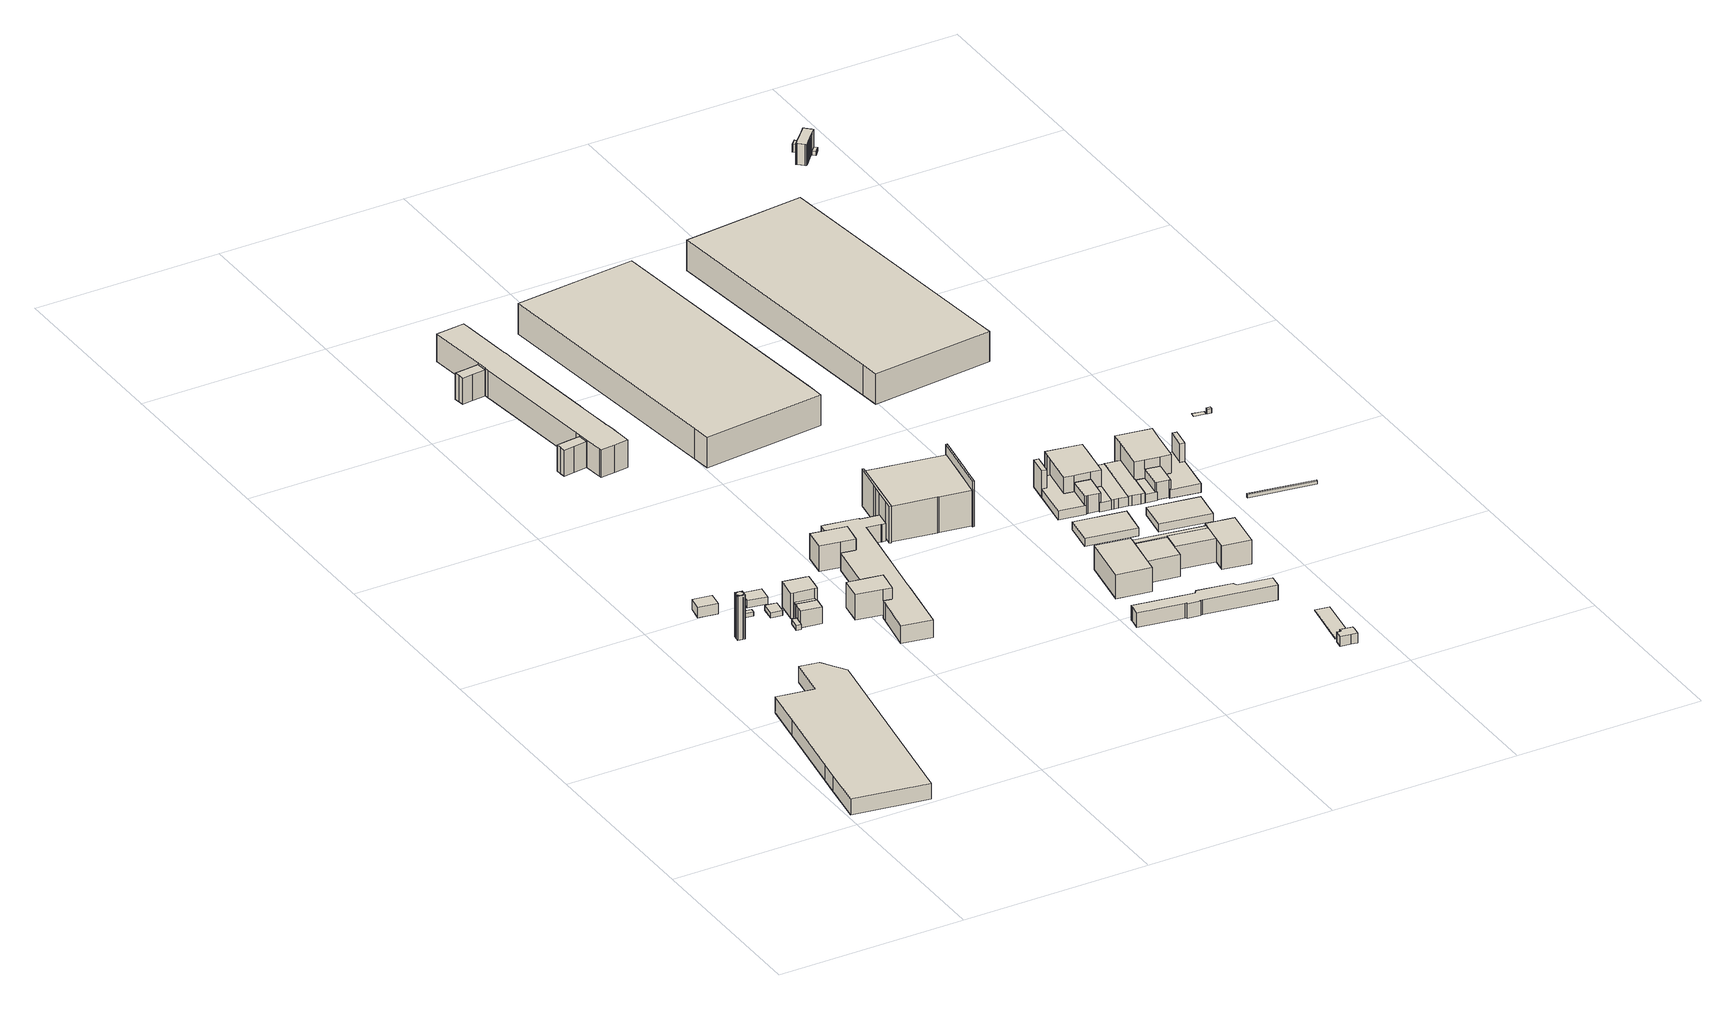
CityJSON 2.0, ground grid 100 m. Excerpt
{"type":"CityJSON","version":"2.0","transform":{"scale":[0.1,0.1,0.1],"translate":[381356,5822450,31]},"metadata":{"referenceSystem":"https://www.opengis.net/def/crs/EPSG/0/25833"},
"CityObjects":{
"building1":{"type":"Building","attributes":{"Gemeindeschluessel":"11000005","BezugspunktDach":"2200","function":"31001_2051","measuredHeight":8.69,"storeysAboveGround":2},"address":[{"country":"Germany","locality":"Berlin","thoroughfareNumber":"118","thoroughfareName":"Nonnendammallee"}],"geometry":[{"type":"Solid","lod":"1","boundaries":[[[[0,1,2,3,4,5,6,7,8,9,10,11,12]],[[13,14,15,16,17,18,19,20,21,22,23,24,25]],[[13,25,12,11]],[[14,13,11,10]],[[15,14,10,9]],[[16,15,9,8]],[[17,16,8,7]],[[18,17,7,6]],[[19,18,6,5]],[[20,19,5,4]],[[21,20,4,3]],[[22,21,3,2]],[[23,22,2,1]],[[24,23,1,0]],[[25,24,0,12]]]]}]},
"building2":{"type":"Building","attributes":{"Gemeindeschluessel":"11000005","function":"31001_2100"},"address":[{"country":"Germany","locality":"Berlin","thoroughfareNumber":"108 (38)","thoroughfareName":"Nonnendammallee"}],"children":["building2-1","building2-2"]},
"building2-1":{"type":"BuildingPart","attributes":{"BezugspunktDach":"2200","measuredHeight":24.04,"storeysAboveGround":7},"parents":["building2"],"geometry":[{"type":"MultiSurface","lod":"1","boundaries":[[[26,27,28,29,30,31,32,33,34,35,36,37,38,39,40,41,42,43,44,45,46,47,48,49]],[[50,51,52,53,54,55,56,57,58,59,60,61,62,63,64,65,66,67,68,69,70,71,72,73]],[[73,49,48,50]],[[51,50,48,47]],[[52,51,47,46]],[[53,52,46,45]],[[54,53,45,44]],[[55,54,44,43]],[[55,43,42,56]],[[57,56,42,41]],[[74,58,57,41,40]],[[59,58,40,39]],[[60,59,39,38]],[[60,38,37,61]],[[62,61,37,36]],[[62,36,35,63]],[[63,35,34,64]],[[65,64,34,33]],[[65,33,32,66]],[[67,66,32,31]],[[67,31,30,68]],[[69,68,30,29,75]],[[70,69,29,28,76]],[[70,28,27,71]],[[72,71,27,26]],[[73,72,26,49]]]}]},
"building2-2":{"type":"BuildingPart","attributes":{"BezugspunktDach":"2200","measuredHeight":24.04,"storeysAboveGround":7},"parents":["building2"],"geometry":[{"type":"MultiSurface","lod":"1","boundaries":[[[77,78,79,80],[32,31,30,29,28,27,26,49,48,47,46,45,44,43,42,41,40,39,38,37,36,35,34,33]],[[81,82,83,84],[64,63,62,61,60,59,58,57,56,55,54,53,52,51,50,73,72,71,70,69,68,67,66,65]],[[81,84,80,79]],[[82,81,79,78]],[[83,82,78,77]],[[84,83,77,80]],[[63,35,63,62]],[[62,36,62,61]],[[61,37,61,60]],[[59,60,38,60,59,39]],[[59,39,59,58]],[[56,57,41,42],[57,56,42,41]],[[56,42,56,55]],[[55,43,55,54]],[[54,44,54,53]],[[51,47,51,50]],[[50,48,50,73]],[[72,26,72,71]],[[71,27,71,70]],[[68,69,68,85]],[[68,30,68,67]],[[67,31,67,66]],[[65,66,32,33],[66,65,33,32]],[[64,65,33,34]],[[63,64,34,35]],[[62,63,35,36]],[[61,62,36,37]],[[60,61,37,38,86]],[[58,59,39,40]],[[57,58,40,41]],[[55,56,42,43]],[[54,55,43,44,87]],[[53,54,44,45,88]],[[52,53,45,46]],[[51,52,46,47]],[[50,51,47,48]],[[73,50,48,49]],[[72,73,49,26]],[[71,72,26,27]],[[70,71,27,28]],[[69,70,28,29]],[[85,68,69,29,30]],[[67,68,30,31]],[[66,67,31,32,89]]]}]},
"building3":{"type":"Building","attributes":{"Gemeindeschluessel":"11000005","BezugspunktDach":"2200","function":"31001_2111","measuredHeight":5.64,"storeysAboveGround":1},"address":[{"country":"Germany","locality":"Berlin","thoroughfareNumber":"108 (37)","thoroughfareName":"Nonnendammallee"}],"geometry":[{"type":"Solid","lod":"1","boundaries":[[[[90,91,92,93]],[[94,95,96,97]],[[94,97,93,92]],[[95,94,92,91]],[[96,95,91,90]],[[97,96,90,93]]]]}]},
"building4":{"type":"Building","attributes":{"Gemeindeschluessel":"11000005","BezugspunktDach":"2200","function":"31001_2100","measuredHeight":2.23,"storeysAboveGround":1},"address":[{"country":"Germany","locality":"Berlin","thoroughfareNumber":"108 (36)","thoroughfareName":"Nonnendammallee"}],"geometry":[{"type":"Solid","lod":"1","boundaries":[[[[98,99,100,101]],[[102,103,104,105]],[[102,105,101,100]],[[103,102,100,99]],[[104,103,99,98]],[[105,104,98,101]]]]}]},
"building5":{"type":"Building","attributes":{"Gemeindeschluessel":"11000005","BezugspunktDach":"2200","function":"31001_2100","measuredHeight":2.77,"storeysAboveGround":1},"address":[{"country":"Germany","locality":"Berlin","thoroughfareNumber":"108 (43)","thoroughfareName":"Nonnendammallee"}],"geometry":[{"type":"Solid","lod":"1","boundaries":[[[[106,107,108,109]],[[110,111,112,113]],[[110,113,109,108]],[[111,110,108,107]],[[112,111,107,106]],[[113,112,106,109]]]]}]},
"building6":{"type":"Building","attributes":{"Gemeindeschluessel":"11000005","BezugspunktDach":"2200","function":"31001_2100","measuredHeight":2.8,"storeysAboveGround":1},"address":[{"country":"Germany","locality":"Berlin","thoroughfareNumber":"108 (42)","thoroughfareName":"Nonnendammallee"}],"geometry":[{"type":"Solid","lod":"1","boundaries":[[[[114,115,116,117]],[[118,119,120,121]],[[118,121,117,116]],[[119,118,116,115]],[[120,119,115,114]],[[121,120,114,117]]]]}]},
"building7":{"type":"Building","attributes":{"Gemeindeschluessel":"11000005","BezugspunktDach":"2200","function":"31001_2143","measuredHeight":4.47,"storeysAboveGround":1},"address":[{"country":"Germany","locality":"Berlin","thoroughfareNumber":"108 (39)","thoroughfareName":"Nonnendammallee"}],"geometry":[{"type":"Solid","lod":"1","boundaries":[[[[122,123,124,125,126]],[[127,128,129,130,131]],[[127,131,126,125]],[[128,127,125,124]],[[129,128,124,123]],[[130,129,123,122]],[[131,130,122,126]]]]}]},
"building8":{"type":"Building","attributes":{"Gemeindeschluessel":"11000005","BezugspunktDach":"2200","function":"31001_2100","measuredHeight":9.38,"storeysAboveGround":1},"address":[{"country":"Germany","locality":"Berlin","thoroughfareNumber":"108 (35)","thoroughfareName":"Nonnendammallee"}],"geometry":[{"type":"Solid","lod":"1","boundaries":[[[[132,133,134,135,136,137]],[[138,139,140,141,142,143]],[[138,143,137,136]],[[139,138,136,135]],[[140,139,135,134]],[[141,140,134,133]],[[142,141,133,132]],[[143,142,132,137]]]]}]},
"building9":{"type":"Building","attributes":{"Gemeindeschluessel":"11000005","BezugspunktDach":"2200","function":"31001_2100","measuredHeight":10.36,"storeysAboveGround":1},"address":[{"country":"Germany","locality":"Berlin","thoroughfareNumber":"108 (14)","thoroughfareName":"Nonnendammallee"}],"geometry":[{"type":"Solid","lod":"1","boundaries":[[[[144,145,146,147,148,149]],[[150,151,152,140,153,139]],[[150,139,149,148]],[[151,150,148,147]],[[152,151,147,146]],[[140,152,146,145]],[[153,140,145,144]],[[139,153,144,149]]]]}]},
"building10":{"type":"Building","attributes":{"Gemeindeschluessel":"11000005","BezugspunktDach":"2200","function":"31001_2100","measuredHeight":13.81,"storeysAboveGround":1},"address":[{"country":"Germany","locality":"Berlin","thoroughfareNumber":"108 (44)","thoroughfareName":"Nonnendammallee"}],"geometry":[{"type":"Solid","lod":"1","boundaries":[[[[154,155,156,157,158,159,160,161]],[[162,163,164,165,166,167,168,169]],[[162,169,161,160]],[[163,162,160,159]],[[164,163,159,158]],[[165,164,158,157]],[[166,165,157,156]],[[167,166,156,155]],[[168,167,155,154]],[[169,168,154,161]]]]}]},
"building11":{"type":"Building","attributes":{"Gemeindeschluessel":"11000005","function":"31001_2111"},"address":[{"country":"Germany","locality":"Berlin","thoroughfareNumber":"26, 32","thoroughfareName":"Paulsternstraße"}],"children":["building11-1","building11-2","building11-3"]},
"building11-1":{"type":"BuildingPart","attributes":{"BezugspunktDach":"2200","measuredHeight":17.42,"storeysAboveGround":4},"parents":["building11"],"geometry":[{"type":"Solid","lod":"1","boundaries":[[[[170,171,172,173,174,175,176,177,178,179,180,181,182,183,184,185,186,187,188,189,190,191,192,193,194,195,196,197,198,199,200,201]],[[202,203,204,205,206,207,208,209,210,211,212,213,214,215,216,217,218,219,220,221,222,223,224,225,226,227,228,229,230,231,232,233]],[[202,233,201,200]],[[203,202,200,199]],[[204,203,199,198]],[[205,204,198,197]],[[206,205,197,196]],[[207,206,196,195]],[[208,207,195,194]],[[209,208,194,193]],[[210,209,193,192]],[[211,210,192,191]],[[212,211,191,190]],[[213,212,190,189]],[[214,213,189,188]],[[215,214,188,187]],[[216,215,187,186]],[[217,216,186,185]],[[218,217,185,184]],[[219,218,184,183]],[[220,219,183,182]],[[221,220,182,181]],[[222,221,181,180]],[[223,222,180,179]],[[224,223,179,178]],[[225,224,178,177]],[[226,225,177,176]],[[227,226,176,175]],[[228,227,175,174]],[[229,228,174,173]],[[230,229,173,172]],[[231,230,172,171]],[[232,231,171,170]],[[233,232,170,201]]]]}]},
"building11-2":{"type":"BuildingPart","attributes":{"BezugspunktDach":"2200","measuredHeight":15.54,"storeysAboveGround":4},"parents":["building11"],"geometry":[{"type":"Solid","lod":"1","boundaries":[[[[234,235,236,237,238,239,240,241]],[[242,228,243,227,244,245,246,247]],[[242,247,241,240]],[[228,242,240,239]],[[243,228,239,238]],[[227,243,238,237]],[[244,227,237,236]],[[245,244,236,235]],[[246,245,235,234]],[[247,246,234,241]]]]}]},
"building11-3":{"type":"BuildingPart","attributes":{"BezugspunktDach":"2200","measuredHeight":15.54,"storeysAboveGround":4},"parents":["building11"],"geometry":[{"type":"Solid","lod":"1","boundaries":[[[[248,249,250,251,252,253,254,255,256]],[[257,258,232,259,231,260,261,262,263]],[[257,263,256,255]],[[258,257,255,254]],[[232,258,254,253]],[[259,232,253,252]],[[231,259,252,251]],[[260,231,251,250]],[[261,260,250,249]],[[262,261,249,248]],[[263,262,248,256]]]]}]},
"building12":{"type":"Building","attributes":{"Gemeindeschluessel":"11000005","function":"31001_2111"},"address":[{"country":"Germany","locality":"Berlin","thoroughfareNumber":"108 (34)","thoroughfareName":"Nonnendammallee"}],"children":["building12-1","building12-2","building12-3"]},
"building12-1":{"type":"BuildingPart","attributes":{"BezugspunktDach":"2200","measuredHeight":13.87,"storeysAboveGround":3},"parents":["building12"],"geometry":[{"type":"MultiSurface","lod":"1","boundaries":[[[264,265,266,267,268,269]],[[270,271,272,273,274,275]],[[270,275,269,268]],[[271,270,268,267]],[[276,277,271,267,266]],[[278,276,266,265]],[[279,278,273,265,264]],[[275,274,264,269]],[[272,271,277,276]],[[273,272,276,278]],[[274,273,278,279]]]}]},
"building12-2":{"type":"BuildingPart","attributes":{"BezugspunktDach":"2200","measuredHeight":9.61,"storeysAboveGround":3},"parents":["building12"],"geometry":[{"type":"MultiSurface","lod":"1","boundaries":[[[280,281,282,283,284,285,286,287,288,289,290,291,292,293,294,295,296,297,298,277,276,278,279,299,300]],[[301,302,303,304,305,306,307,308,309,310,311,312,313,314,315,316,317,318,319,320,321,322,323,324,325]],[[301,325,300,299]],[[302,301,299,279]],[[303,302,274,273,278]],[[304,303,278,273,272,276]],[[305,304,272,271,326]],[[306,305,277,298]],[[307,306,327,328,297]],[[308,307,328,329]],[[309,308,330,329,331,295]],[[310,309,295,294]],[[311,310,294,293]],[[312,311,293,292]],[[313,312,292,291]],[[314,313,291,290]],[[315,314,290,289]],[[316,315,289,288]],[[317,316,288,287]],[[318,317,287,286]],[[319,318,286,285]],[[320,319,285,284]],[[321,320,284,283]],[[322,321,283,282]],[[323,322,282,281]],[[324,323,281,280]],[[325,324,280,300]],[[279,278,273,274]],[[276,272,273,278]],[[326,271,272,276,277]],[[298,297,328,327]],[[329,328,297,296]],[[296,295,331,329,330]]]}]},
"building12-3":{"type":"BuildingPart","attributes":{"BezugspunktDach":"2200","measuredHeight":13.93,"storeysAboveGround":3},"parents":["building12"],"geometry":[{"type":"MultiSurface","lod":"1","boundaries":[[[332,333,334,335,336,337]],[[338,331,329,328,327,339]],[[338,339,337,336]],[[331,338,336,335]],[[329,296,295,335,334]],[[297,296,334,333]],[[298,297,333,332]],[[339,327,332,337]],[[331,295,296,329]],[[328,329,296,297]],[[327,328,297,298]]]}]},
"building13":{"type":"Building","attributes":{"Gemeindeschluessel":"11000005","function":"31001_2111"},"address":[{"country":"Germany","locality":"Berlin","thoroughfareNumber":"108 (33)","thoroughfareName":"Nonnendammallee"}],"children":["building13-1","building13-2","building13-3"]},
"building13-1":{"type":"BuildingPart","attributes":{"BezugspunktDach":"2200","measuredHeight":25.59,"storeysAboveGround":6},"parents":["building13"],"geometry":[{"type":"MultiSurface","lod":"1","boundaries":[[[340,341,342,343,344,345,346,347]],[[348,349,350,351,352,353,354,355]],[[348,355,348,346]],[[350,349,345,344]],[[353,352,342,341]],[[354,353,341,340]],[[355,354,340,347]],[[347,346,348,355]],[[348,346,345,349,356]],[[351,350,344,343]],[[352,357,351,343,342]]]}]},
"building13-2":{"type":"BuildingPart","attributes":{"BezugspunktDach":"2200","measuredHeight":27.77,"storeysAboveGround":6},"parents":["building13"],"geometry":[{"type":"MultiSurface","lod":"1","boundaries":[[[358,359,360,361,362,363,364,365,366,367]],[[368,369,370,371,372,373,349,348,374,375]],[[368,375,367,366]],[[369,368,366,365]],[[370,369,365,364]],[[371,370,364,363]],[[372,371,363,362]],[[373,372,362,361]],[[349,373,361,360]],[[348,346,345,349,360,359]],[[374,355,347,346,359,358]],[[375,374,358,367]],[[349,345,346,348]],[[348,346,347,355]]]}]},
"building13-3":{"type":"BuildingPart","attributes":{"BezugspunktDach":"2200","measuredHeight":24.82,"storeysAboveGround":6},"parents":["building13"],"geometry":[{"type":"MultiSurface","lod":"1","boundaries":[[[376,377,378,379,380,381,382]],[[350,383,384,385,386,387,388]],[[344,343,342,352,388,382,381]],[[383,350,381,380]],[[384,383,380,379]],[[385,384,379,378]],[[386,385,378,377]],[[387,386,377,376]],[[388,387,376,382]],[[350,351,343,344]],[[351,389,352,342,343]]]}]},
"building14":{"type":"Building","attributes":{"Gemeindeschluessel":"11000005","BezugspunktDach":"2200","function":"31001_2111","measuredHeight":16.74,"storeysAboveGround":5},"address":[{"country":"Germany","locality":"Berlin","thoroughfareNumber":"26 (6)","thoroughfareName":"Paulsternstraße"}],"geometry":[{"type":"Solid","lod":"1","boundaries":[[[[390,391,392,393,394,395]],[[396,397,398,399,400,401]],[[396,401,395,394]],[[397,396,394,393]],[[398,397,393,392]],[[399,398,392,391]],[[400,399,391,390]],[[401,400,390,395]]]]}]},
"building15":{"type":"Building","attributes":{"Gemeindeschluessel":"11000005","BezugspunktDach":"2200","function":"31001_2111","measuredHeight":13.06,"storeysAboveGround":4},"address":[{"country":"Germany","locality":"Berlin","thoroughfareNumber":"108 (30)","thoroughfareName":"Nonnendammallee"}],"geometry":[{"type":"Solid","lod":"1","boundaries":[[[[402,403,404,405,406,407,408]],[[409,410,411,412,413,414,415]],[[409,415,408,407]],[[410,409,407,406]],[[411,410,406,405]],[[412,411,405,404]],[[413,412,404,403]],[[414,413,403,402]],[[415,414,402,408]]]]}]},
"building16":{"type":"Building","attributes":{"Gemeindeschluessel":"11000005","BezugspunktDach":"2200","function":"31001_2111","measuredHeight":8.03,"storeysAboveGround":2},"address":[{"country":"Germany","locality":"Berlin","thoroughfareNumber":"101 (24)","thoroughfareName":"Nonnendammallee"}],"geometry":[{"type":"Solid","lod":"1","boundaries":[[[[416,417,418,419,420,421,422,423,424,425,426,427,428,429,430]],[[431,432,433,434,435,436,437,438,439,440,441,442,443,444,445]],[[431,445,430,429]],[[432,431,429,428]],[[433,432,428,427]],[[434,433,427,426]],[[435,434,426,425]],[[436,435,425,424]],[[437,436,424,423]],[[438,437,423,422]],[[439,438,422,421]],[[440,439,421,420]],[[441,440,420,419]],[[442,441,419,418]],[[443,442,418,417]],[[444,443,417,416]],[[445,444,416,430]]]]}]},
"building17":{"type":"Building","attributes":{"Gemeindeschluessel":"11000005","BezugspunktDach":"2200","function":"31001_2111","measuredHeight":12.09,"storeysAboveGround":4},"address":[{"country":"Germany","locality":"Berlin","thoroughfareNumber":"101 (27)","thoroughfareName":"Nonnendammallee"}],"geometry":[{"type":"Solid","lod":"1","boundaries":[[[[446,447,448,449,450]],[[412,451,452,453,413]],[[412,413,450,449]],[[451,412,449,448]],[[452,451,448,447]],[[453,452,447,446]],[[413,453,446,450]]]]}]},
"building18":{"type":"Building","attributes":{"Gemeindeschluessel":"11000005","BezugspunktDach":"2200","function":"31001_2100","measuredHeight":5.2,"storeysAboveGround":1},"address":[{"country":"Germany","locality":"Berlin","thoroughfareNumber":"108 (15)","thoroughfareName":"Nonnendammallee"}],"geometry":[{"type":"Solid","lod":"1","boundaries":[[[[454,455,456,457,458]],[[459,460,461,462,463]],[[459,463,458,457]],[[460,459,457,456]],[[461,460,456,455]],[[462,461,455,454]],[[463,462,454,458]]]]}]},
"building19":{"type":"Building","attributes":{"Gemeindeschluessel":"11000005","function":"31001_2111"},"address":[{"country":"Germany","locality":"Berlin","thoroughfareNumber":"101 (26)","thoroughfareName":"Nonnendammallee"}],"children":["building19-1","building19-2"]},
"building19-1":{"type":"BuildingPart","attributes":{"BezugspunktDach":"2200","measuredHeight":12.76,"storeysAboveGround":4},"parents":["building19"],"geometry":[{"type":"MultiSurface","lod":"1","boundaries":[[[464,465,466,467]],[[468,469,470,471]],[[468,471,467,466]],[[472,473,466,465]],[[469,468,474,475]],[[470,469,465,464]],[[471,470,464,467]],[[475,474,473,472]]]}]},
"building19-2":{"type":"BuildingPart","attributes":{"BezugspunktDach":"2200","measuredHeight":12.24,"storeysAboveGround":4},"parents":["building19"],"geometry":[{"type":"MultiSurface","lod":"1","boundaries":[[[473,472,476,477,478]],[[479,480,475,474,481]],[[479,481,478,477]],[[480,479,477,476]],[[475,480,476,472]],[[481,474,473,478]],[[474,475,472,473,482]]]}]},
"building20":{"type":"Building","attributes":{"Gemeindeschluessel":"11000005","BezugspunktDach":"2200","function":"31001_2143","measuredHeight":5.31,"storeysAboveGround":1},"address":[{"country":"Germany","locality":"Berlin","thoroughfareNumber":"101 (47)","thoroughfareName":"Nonnendammallee"}],"geometry":[{"type":"Solid","lod":"1","boundaries":[[[[483,484,485,486,487,488,489,490]],[[491,492,493,494,495,496,497,498]],[[491,498,490,489]],[[492,491,489,488]],[[493,492,488,487]],[[494,493,487,486]],[[495,494,486,485]],[[496,495,485,484]],[[497,496,484,483]],[[498,497,483,490]]]]}]},
"building21":{"type":"Building","attributes":{"Gemeindeschluessel":"11000005","BezugspunktDach":"2200","function":"31001_2143","measuredHeight":0.364,"storeysAboveGround":1},"address":[{"country":"Germany","locality":"Berlin","thoroughfareNumber":"101 (45)","thoroughfareName":"Nonnendammallee"}],"geometry":[{"type":"Solid","lod":"1","boundaries":[[[[499,500,501,502]],[[503,504,505,506]],[[503,506,502,501]],[[504,503,501,500]],[[505,504,500,499]],[[506,505,499,502]]]]}]},
"building22":{"type":"Building","attributes":{"Gemeindeschluessel":"11000005","function":"31001_2111"},"address":[{"country":"Germany","locality":"Berlin","thoroughfareNumber":"108 (31)","thoroughfareName":"Nonnendammallee"}],"children":["building22-1","building22-2","building22-3","building22-4","building22-5","building22-6"]},
"building22-1":{"type":"BuildingPart","attributes":{"BezugspunktDach":"2200","measuredHeight":13.75,"storeysAboveGround":4},"parents":["building22"],"geometry":[{"type":"MultiSurface","lod":"1","boundaries":[[[507,508,509,510,511,512,513,514,515,516]],[[517,518,519,520,521,522,523,524,525,526]],[[527,528,529,516,515]],[[526,530,526,517]],[[518,517,515,514]],[[519,518,514,513]],[[520,519,513,512]],[[521,520,512,511]],[[522,521,511,510]],[[531,532,510,509]],[[522,532,522,523]],[[533,534,523,524,523,509,508]],[[535,536,537,538,535,525,524,508,507],[537,536,539,540,541,542]],[[526,525,526,529,543,507,516]],[[517,526,530,529,528,527]],[[523,522,532,531]],[[524,523,534,533]],[[538,537,536,535]],[[536,537,542,539]],[[542,541,540,539]],[[543,529,526,525]]]}]},
"building22-2":{"type":"BuildingPart","attributes":{"BezugspunktDach":"2200","measuredHeight":5.15,"storeysAboveGround":4},"parents":["building22"],"geometry":[{"type":"MultiSurface","lod":"1","boundaries":[[[544,545,546,547,532,531,548]],[[523,522,549,550,551,552,553]],[[523,534,554,555,556,553,548,531]],[[549,522,532,547]],[[550,549,547,546]],[[551,550,546,545]],[[552,551,545,544]],[[553,552,544,548]],[[534,523,557,554]],[[558,555,554,557]],[[553,556,555,558]],[[523,531,532,522]]]}]},
"building22-3":{"type":"BuildingPart","attributes":{"BezugspunktDach":"2200","measuredHeight":5.1,"storeysAboveGround":4},"parents":["building22"],"geometry":[{"type":"MultiSurface","lod":"1","boundaries":[[[556,555,554,534,533,559,560,561,562,563]],[[564,565,566,567,524,523,557,558,553,568]],[[564,568,563,562]],[[565,564,562,569,570,561]],[[566,565,561,570,571]],[[567,566,571,572]],[[524,567,559,572,541,533]],[[568,553,556,563]],[[561,570,569,562]],[[571,570,561,560]],[[572,571,560,559]],[[533,541,572,559]],[[523,524,533,534]],[[557,523,534,554]],[[558,557,554,555]],[[553,558,555,556]]]}]},
"building22-4":{"type":"BuildingPart","attributes":{"BezugspunktDach":"2200","measuredHeight":10.36,"storeysAboveGround":4},"parents":["building22"],"geometry":[{"type":"MultiSurface","lod":"1","boundaries":[[[573,574,575,576,577,540,539,536,535,578]],[[538,537,542,541,570,569,579,580,581,582]],[[538,543,583,582,578,535]],[[561,560,559,533,541,540,577]],[[562,561,577,576]],[[579,569,576,575]],[[580,579,575,574]],[[581,580,574,573]],[[584,583,585,586,581,573,578]],[[582,583,543,538]],[[537,538,535,536]],[[542,537,536,539]],[[541,542,539,540]],[[570,571,560,561]],[[571,572,559,560]],[[541,533,559,572]],[[569,570,561,562]],[[582,586,585,583,584]]]}]},
"building22-5":{"type":"BuildingPart","attributes":{"BezugspunktDach":"2200","measuredHeight":4.9,"storeysAboveGround":4},"parents":["building22"],"geometry":[{"type":"MultiSurface","lod":"1","boundaries":[[[587,585,583,543,529,528,588,589,590,591]],[[592,593,594,517,526,525,595,596,597,598]],[[592,598,591,590]],[[517,594,588,528]],[[595,525,543,538,582,583]],[[596,595,582,586]],[[597,596,585,587]],[[598,597,587,591]],[[593,592,590,589]],[[594,593,599,589,588]],[[517,600,528,529,526]],[[525,526,529,543]],[[583,582,538,543]],[[586,582,583,585]]]}]},
"building22-6":{"type":"BuildingPart","attributes":{"BezugspunktDach":"2200","measuredHeight":14.85,"storeysAboveGround":4},"parents":["building22"],"geometry":[{"type":"MultiSurface","lod":"1","boundaries":[[[601,602,603,604]],[[605,594,593,592]],[[605,592,604,603]],[[594,605,603,602]],[[589,588,602,601]],[[590,589,601,604]],[[592,593,592,606]],[[593,594,588,589]],[[606,592,593,589,590]]]}]},
"building23":{"type":"Building","attributes":{"Gemeindeschluessel":"11000005","BezugspunktDach":"2200","function":"31001_2111","measuredHeight":12.99,"storeysAboveGround":4},"address":[{"country":"Germany","locality":"Berlin","thoroughfareNumber":"101 (25)","thoroughfareName":"Nonnendammallee"}],"geometry":[{"type":"Solid","lod":"1","boundaries":[[[[607,608,609,610,611,612,613,614,615,616]],[[617,470,469,618,619,620,621,622,623,624]],[[617,624,616,615]],[[470,617,615,614]],[[469,470,614,613]],[[618,469,613,612]],[[619,618,612,611]],[[620,619,611,610]],[[621,620,610,609]],[[622,621,609,608]],[[623,622,608,607]],[[624,623,607,616]]]]}]},
"building24":{"type":"Building","attributes":{"Gemeindeschluessel":"11000005","BezugspunktDach":"2200","function":"31001_2100","measuredHeight":4.3,"storeysAboveGround":1},"address":[{"country":"Germany","locality":"Berlin","thoroughfareNumber":"108 (16)","thoroughfareName":"Nonnendammallee"}],"geometry":[{"type":"Solid","lod":"1","boundaries":[[[[625,626,627,628]],[[629,630,631,632]],[[629,632,628,627]],[[630,629,627,626]],[[631,630,626,625]],[[632,631,625,628]]]]}]},
"building25":{"type":"Building","attributes":{"Gemeindeschluessel":"11000005","function":"31001_2111"},"address":[{"country":"Germany","locality":"Berlin","thoroughfareNumber":"108 (32)","thoroughfareName":"Nonnendammallee"}],"children":["building25-1","building25-2","building25-3","building25-4","building25-5","building25-6"]},
"building25-1":{"type":"BuildingPart","attributes":{"BezugspunktDach":"2200","measuredHeight":14.63,"storeysAboveGround":4},"parents":["building25"],"geometry":[{"type":"MultiSurface","lod":"1","boundaries":[[[633,634,635,636,637,638,639,640,641]],[[642,643,644,645,646,647,648,649,650]],[[642,650,651,652,653,654,641,640]],[[643,642,640,639]],[[644,643,639,638]],[[645,644,638,637]],[[646,645,637,636]],[[655,656,636,635]],[[657,655,635,634]],[[658,659,660,634,633]],[[649,648,660,661]],[[662,663,633,641]],[[650,649,664,651]],[[654,653,652,651]],[[647,646,656,655]],[[648,647,665,655,657]],[[661,660,659,658]],[[651,664,663,662]]]}]},
"building25-2":{"type":"BuildingPart","attributes":{"BezugspunktDach":"2200","measuredHeight":4.65,"storeysAboveGround":4},"parents":["building25"],"geometry":[{"type":"MultiSurface","lod":"1","boundaries":[[[666,667,668,669,656,655,657,670,671,672]],[[673,674,648,647,646,675,676,677,678,679]],[[673,679,672,671]],[[674,673,680,681]],[[648,674,681,660,657]],[[647,648,657,648,647,655]],[[675,646,656,669]],[[678,677,667,666]],[[679,678,666,672]],[[681,680,682,671,670]],[[670,657,660,681]],[[646,647,655,656]],[[668,676,675,669]],[[668,667,677,676]]]}]},
"building25-3":{"type":"BuildingPart","attributes":{"BezugspunktDach":"2200","measuredHeight":9.53,"storeysAboveGround":4},"parents":["building25"],"geometry":[{"type":"MultiSurface","lod":"1","boundaries":[[[683,684,685,659,658,686]],[[661,660,681,680,687,688]],[[661,663,689,690,686,658]],[[670,657,659,685]],[[680,671,670,685,684]],[[687,680,684,683]],[[689,691,683,686]],[[688,690,689,663,661]],[[692,660,661,693,658,659]],[[681,660,657,670]],[[681,670,671,680]],[[688,687,691,689]]]}]},
"building25-4":{"type":"BuildingPart","attributes":{"BezugspunktDach":"2200","measuredHeight":5.95,"storeysAboveGround":4},"parents":["building25"],"geometry":[{"type":"Solid","lod":"1","boundaries":[[[[694,695,696,654,653,697,698,699,700]],[[549,701,702,652,651,703,704,705,550]],[[549,550,700,699]],[[701,549,699,698]],[[702,701,698,697]],[[652,702,697,653]],[[703,706,662,651,654,696]],[[704,703,696,695]],[[705,704,695,694]],[[550,705,694,700]],[[652,653,654,651]],[[651,662,706,703]]]]}]},
"building25-5":{"type":"BuildingPart","attributes":{"BezugspunktDach":"2200","measuredHeight":4.6,"storeysAboveGround":4},"parents":["building25"],"geometry":[{"type":"MultiSurface","lod":"1","boundaries":[[[707,691,689,663,662,706]],[[651,664,708,709,710,703]],[[708,664,663,661,688,689]],[[709,708,688,687]],[[710,709,691,707]],[[703,710,707,706]],[[651,703,706,662]],[[651,662,663,664]],[[689,688,661,663]],[[687,688,689,691]]]}]},
"building25-6":{"type":"BuildingPart","attributes":{"BezugspunktDach":"2200","measuredHeight":14.89,"storeysAboveGround":4},"parents":["building25"],"geometry":[{"type":"Solid","lod":"1","boundaries":[[[[711,712,713,714]],[[675,715,677,676]],[[675,669,668,714,713]],[[715,675,713,712]],[[677,715,712,711]],[[668,667,677,711,714]],[[676,668,669,675]],[[676,677,667,668]]]]}]},
"building26":{"type":"Building","attributes":{"Gemeindeschluessel":"11000005","BezugspunktDach":"2200","function":"31001_2111","measuredHeight":16.59,"storeysAboveGround":5},"address":[{"country":"Germany","locality":"Berlin","thoroughfareNumber":"26 (7)","thoroughfareName":"Paulsternstraße"}],"geometry":[{"type":"Solid","lod":"1","boundaries":[[[[716,717,718,719,720,721]],[[722,723,724,725,726,727]],[[722,727,721,720]],[[723,722,720,719]],[[724,723,719,718]],[[725,724,718,717]],[[726,725,717,716]],[[727,726,716,721]]]]}]},
"building27":{"type":"Building","attributes":{"Gemeindeschluessel":"11000005","BezugspunktDach":"2200","function":"31001_2100","measuredHeight":1.79,"storeysAboveGround":1},"address":[{"country":"Germany","locality":"Berlin","thoroughfareNumber":"108 (29)","thoroughfareName":"Nonnendammallee"}],"geometry":[{"type":"Solid","lod":"1","boundaries":[[[[728,729,730,731]],[[732,733,734,735]],[[732,735,731,730]],[[733,732,730,729]],[[734,733,729,728]],[[735,734,728,731]]]]}]},
"building28":{"type":"Building","attributes":{"Gemeindeschluessel":"11000005","BezugspunktDach":"2200","function":"31001_2100","measuredHeight":0.114,"storeysAboveGround":1},"address":[{"country":"Germany","locality":"Berlin","thoroughfareNumber":"108 (19)","thoroughfareName":"Nonnendammallee"}],"geometry":[{"type":"Solid","lod":"1","boundaries":[[[[736,737,738,739]],[[740,741,742,743]],[[740,743,739,738]],[[741,740,738,737]],[[742,741,737,736]],[[743,742,736,739]]]]}]},
"building29":{"type":"Building","attributes":{"Gemeindeschluessel":"11000005","BezugspunktDach":"2200","function":"31001_2100","measuredHeight":2.47,"storeysAboveGround":1},"address":[{"country":"Germany","locality":"Berlin","thoroughfareNumber":"108 (20)","thoroughfareName":"Nonnendammallee"}],"geometry":[{"type":"Solid","lod":"1","boundaries":[[[[744,745,746,747]],[[748,749,750,751]],[[748,751,747,746]],[[749,748,746,745]],[[750,749,745,744]],[[751,750,744,747]]]]}]},
"building30":{"type":"Building","attributes":{"Gemeindeschluessel":"11000005","function":"31001_2423"},"address":[{"country":"Germany","locality":"Berlin","thoroughfareNumber":"299 (3)","thoroughfareName":"Saatwinkler Damm"}],"children":["building30-1","building30-2","building30-3"]},
"building30-1":{"type":"BuildingPart","attributes":{"BezugspunktDach":"2200","measuredHeight":11.76,"storeysAboveGround":3},"parents":["building30"],"geometry":[{"type":"MultiSurface","lod":"1","boundaries":[[[752,753,754,755,756,757,758,759,760,761,762,763,764,765,766,767,768,769,770,771]],[[772,773,774,775,776,777,778,779,780,781,782,783,784,785,786,787,788,789,790,791]],[[772,791,771,770]],[[773,772,770,769]],[[774,773,769,768]],[[775,774,768,767]],[[776,775,767,766]],[[777,776,766,765]],[[792,793,765,764]],[[779,778,764,763]],[[780,779,763,762]],[[781,780,762,761]],[[782,794,795,761,760]],[[783,782,760,759]],[[784,783,759,758]],[[785,784,758,757]],[[786,785,757,756]],[[787,786,756,755]],[[788,787,755,754]],[[789,788,754,753]],[[790,789,753,752]],[[791,790,752,771]],[[796,778,777,793,792]],[[781,795,794,782]]]}]},
"building30-2":{"type":"BuildingPart","attributes":{"BezugspunktDach":"2200","measuredHeight":2.28,"storeysAboveGround":3},"parents":["building30"],"geometry":[{"type":"MultiSurface","lod":"1","boundaries":[[[797,798,799,795,794]],[[800,801,802,803,804]],[[800,804,782,781,795]],[[801,800,795,799]],[[802,801,799,798]],[[803,802,798,797]],[[804,803,797,794]],[[794,795,781,782]]]}]},
"building30-3":{"type":"BuildingPart","attributes":{"BezugspunktDach":"2200","measuredHeight":4.34,"storeysAboveGround":3},"parents":["building30"],"geometry":[{"type":"Solid","lod":"1","boundaries":[[[[793,792,805,806,807]],[[808,809,810,811,812]],[[808,812,807,806]],[[809,808,806,805]],[[810,809,805,792]],[[811,810,792,778,777,793]],[[812,811,793,807]],[[793,777,778,792]]]]}]}
},
"vertices":[
[407,7,111],[583,1098,111],[523,1190,111],[514,1203,111],[502,1223,111],[398,1240,111],[363,1023,111],[165,1055,111],[165,1053,111],[129,833,111],[59,399,111],[42,293,111],[7,71,111],[42,293,24],[59,399,24],[129,833,24],[165,1053,24],[165,1055,24],[363,1023,24],[398,1240,24],[502,1223,24],[514,1203,24],[523,1190,24],[583,1098,24],[407,7,24],[7,71,24],
[343,1718,269],[345,1714,269],[348,1711,269],[352,1708,269],[357,1707,269],[361,1707,269],[366,1708,269],[370,1710,269],[373,1713,269],[375,1717,269],[377,1722,269],[377,1726,269],[376,1731,269],[373,1735,269],[370,1738,269],[366,1740,269],[362,1742,269],[357,1742,269],[353,1741,269],[349,1738,269],[346,1735,269],[343,1731,269],[342,1727,269],[342,1722,269],[342,1727,28],[343,1731,28],[346,1735,28],[349,1738,28],[353,1741,28],[357,1742,28],[362,1742,28],[366,1740,28],[370,1738,28],[373,1735,28],[376,1731,28],[377,1726,28],[377,1722,28],[375,1717,28],[373,1713,28],[370,1710,28],[366,1708,28],[361,1707,28],[357,1707,28],[352,1708,28],[348,1711,28],[345,1714,28],[343,1718,28],[342,1722,28],[370,1738,85],[352,1708,169],[348,1711,88],
[375,1703,269],[381,1740,269],[343,1746,269],[337,1708,269],[343,1746,28],[381,1740,28],[375,1703,28],[337,1708,28],[357,1707,173],[376,1731,189],[353,1741,189],[349,1738,166],[366,1708,189],
[381,1966,83],[394,2044,83],[293,2060,83],[280,1982,83],[293,2060,26],[394,2044,26],[381,1966,26],[280,1982,26],
[514,1865,49],[517,1889,49],[458,1898,49],[454,1874,49],[458,1898,27],[517,1889,27],[514,1865,27],[454,1874,27],
[647,1648,54],[657,1707,54],[633,1711,54],[623,1652,54],[633,1711,26],[657,1707,26],[647,1648,26],[623,1652,26],
[634,1800,54],[646,1874,54],[587,1884,54],[575,1809,54],[587,1884,26],[646,1874,26],[634,1800,26],[575,1809,26],
[626,1927,66],[638,2003,66],[538,2019,66],[532,1981,66],[526,1943,66],[532,1981,26],[538,2019,26],[638,2003,26],[626,1927,26],[526,1943,26],
[759,1645,117],[764,1678,117],[770,1712,117],[664,1729,117],[658,1695,117],[653,1662,117],[658,1695,26],[664,1729,26],[770,1712,26],[764,1678,26],[759,1645,26],[653,1662,26],
[717,1720,112],[770,1712,112],[774,1738,112],[721,1747,112],[668,1755,112],[664,1729,112],[668,1755,26],[721,1747,26],[774,1738,26],[717,1720,26],
[668,1755,165],[774,1738,165],[786,1736,165],[793,1778,165],[804,1849,165],[787,1851,165],[672,1870,165],[654,1758,165],[672,1870,27],[787,1851,27],[804,1849,27],[793,1778,27],[786,1736,27],[774,1738,27],[668,1755,27],[654,1758,27],
[419,4292,176],[425,4234,176],[428,4210,176],[503,3513,176],[506,3487,176],[512,3429,176],[523,3330,176],[524,3317,176],[602,3326,176],[679,3334,176],[678,3346,176],[668,3442,176],[669,3442,176],[668,3454,176],[663,3496,176],[662,3508,176],[660,3507,176],[659,3517,176],[641,3688,176],[638,3712,176],[580,4247,176],[581,4247,176],[580,4259,176],[576,4301,176],[574,4313,176],[573,4312,176],[570,4337,176],[542,4600,176],[539,4622,176],[538,4635,176],[461,4626,176],[383,4618,176],[461,4626,24],[538,4635,24],[539,4622,24],[542,4600,24],[570,4337,24],[573,4312,24],[574,4313,24],[576,4301,24],[580,4259,24],[581,4247,24],[580,4247,24],[638,3712,24],[641,3688,24],[659,3517,24],[660,3507,24],[662,3508,24],[663,3496,24],[668,3454,24],[669,3442,24],[668,3442,24],[678,3346,24],[679,3334,24],[602,3326,24],[524,3317,24],[523,3330,24],[512,3429,24],[506,3487,24],[503,3513,24],[428,4210,24],[425,4234,24],[419,4292,24],[383,4618,24],
[378,3443,167],[381,3414,167],[439,3421,167],[512,3429,167],[553,3462,167],[506,3487,167],[434,3479,167],[375,3472,167],[434,3479,24],[553,3462,24],[439,3421,24],[381,3414,24],[378,3443,24],[375,3472,24],
[291,4249,167],[294,4220,167],[352,4226,167],[425,4234,167],[465,4268,167],[419,4292,167],[382,4288,167],[346,4284,167],[287,4278,167],[346,4284,24],[382,4288,24],[465,4268,24],[352,4226,24],[294,4220,24],[291,4249,24],[287,4278,24],
[1047,1569,166],[1092,1561,166],[1112,1684,166],[1034,1696,166],[928,1713,166],[910,1594,166],[928,1713,27],[1034,1696,27],[1112,1684,27],[1092,1561,27],[1047,1569,27],[910,1594,27],[1112,1684,105],[1034,1696,105],[1092,1561,105],[1047,1569,105],
[1162,1298,105],[1213,1605,105],[1219,1641,105],[1281,2016,105],[1309,2186,105],[1383,2174,105],[1389,2173,105],[1390,2173,105],[1407,2171,105],[1420,2253,105],[1322,2268,105],[1323,2276,105],[1152,2303,105],[1134,2305,105],[1116,2199,105],[1111,2164,105],[1187,2152,105],[1165,2031,105],[1090,2043,105],[1041,1538,105],[1002,1328,105],[1041,1538,9],[1047,1569,9],[1092,1561,9],[1112,1684,9],[1034,1696,9],[1090,2043,9],[1165,2031,9],[1187,2152,9],[1111,2164,9],[1116,2199,9],[1134,2305,9],[1152,2303,9],[1323,2276,9],[1322,2268,9],[1420,2253,9],[1407,2171,9],[1390,2173,9],[1389,2173,9],[1383,2174,9],[1309,2186,9],[1281,2016,9],[1219,1641,9],[1213,1605,9],[1162,1298,9],[1002,1328,9],[1034,1696,73],[1090,2043,27],[1165,2031,27],[1187,2152,27],[1187,2152,66],[1111,2164,27],
[1090,2043,166],[1165,2031,166],[1187,2152,166],[1111,2164,166],[1002,2182,166],[983,2061,166],[1002,2182,27],[983,2061,27],
[1643,2092,220],[1651,2091,220],[1813,2065,220],[1842,2236,220],[1871,2407,220],[1464,2472,220],[1437,2300,220],[1409,2129,220],[1437,2300,25],[1464,2472,25],[1871,2407,25],[1842,2236,25],[1813,2065,25],[1651,2091,25],[1643,2092,25],[1409,2129,25],[1457,2429,25],[1827,2145,25],
[1408,2122,227],[1437,2300,227],[1464,2472,227],[1465,2478,227],[1457,2480,227],[1433,2330,227],[1428,2301,227],[1420,2253,227],[1407,2171,227],[1399,2123,227],[1407,2171,25],[1420,2253,25],[1428,2301,25],[1433,2330,25],[1457,2480,25],[1465,2478,25],[1408,2122,25],[1399,2123,25],
[1821,2056,273],[1837,2154,273],[1842,2182,273],[1879,2412,273],[1872,2413,273],[1871,2407,273],[1812,2058,273],[1872,2413,25],[1879,2412,25],[1842,2182,25],[1837,2154,25],[1821,2056,25],[1812,2058,25],[1823,2123,25],
[992,3250,189],[1003,3149,189],[1659,3219,189],[1648,3321,189],[1497,4720,189],[841,4649,189],[1497,4720,21],[1648,3321,21],[1659,3219,21],[1003,3149,21],[992,3250,21],[841,4649,21],
[2248,1124,157],[2261,1203,157],[2288,1369,157],[2293,1400,157],[2294,1407,157],[2113,1436,157],[2067,1153,157],[2113,1436,26],[2294,1407,26],[2293,1400,26],[2288,1369,26],[2261,1203,26],[2248,1124,26],[2067,1153,26],
[2261,837,107],[2269,836,107],[2268,829,107],[2335,819,107],[2336,825,107],[2347,823,107],[2722,763,107],[2734,834,107],[2556,863,107],[2549,883,107],[2362,913,107],[2350,896,107],[2033,947,107],[2031,933,107],[2022,876,107],[2031,933,27],[2033,947,27],[2350,896,27],[2362,913,27],[2549,883,27],[2556,863,27],[2734,834,27],[2722,763,27],[2347,823,27],[2336,825,27],[2335,819,27],[2268,829,27],[2269,836,27],[2261,837,27],[2022,876,27],
[2429,1176,147],[2440,1240,147],[2456,1343,147],[2288,1369,147],[2261,1203,147],[2456,1343,26],[2440,1240,26],[2429,1176,26],
[2446,1595,69],[2459,1676,69],[2473,1757,69],[2203,1800,69],[2177,1638,69],[2203,1800,27],[2473,1757,27],[2459,1676,27],[2446,1595,27],[2177,1638,27],
[2643,1206,155],[2659,1310,155],[2456,1343,155],[2440,1240,155],[2456,1343,27],[2659,1310,27],[2643,1206,27],[2440,1240,27],[2659,1310,150],[2456,1343,150],[2456,1343,28],[2659,1310,28],
[2664,1340,150],[2293,1400,150],[2288,1369,150],[2293,1400,28],[2664,1340,28],[2288,1369,28],[2456,1343,136],
[2820,244,78],[2852,239,78],[2859,283,78],[2861,300,78],[2796,311,78],[2793,294,78],[2772,297,78],[2765,254,78],[2772,297,25],[2793,294,25],[2796,311,25],[2861,300,25],[2859,283,25],[2852,239,25],[2820,244,25],[2765,254,25],
[2856,312,28],[2900,584,28],[2824,596,28],[2780,324,28],[2824,596,24],[2900,584,24],[2856,312,24],[2780,324,24],
[2346,2027,163],[2427,2014,163],[2480,2005,163],[2508,2182,163],[2520,2253,163],[2333,2284,163],[2332,2278,163],[2328,2249,163],[2322,2213,163],[2293,2035,163],[2322,2213,26],[2328,2249,26],[2332,2278,26],[2333,2284,26],[2520,2253,26],[2508,2182,26],[2480,2005,26],[2427,2014,26],[2346,2027,26],[2293,2035,26],[2322,2213,73],[2322,2213,75],[2293,2035,75],[2293,2035,36],[2480,2005,78],[2508,2182,78],[2427,2014,75],[2480,2005,75],[2346,2027,124],[2356,2025,124],[2356,2025,27],[2346,2027,27],[2417,2015,124],[2427,2014,124],[2427,2014,27],[2417,2015,27],[2346,2027,75],
[2468,1865,78],[2492,1861,78],[2538,1854,78],[2589,2169,78],[2457,1867,78],[2589,2169,26],[2538,1854,26],[2492,1861,26],[2468,1865,26],[2457,1867,26],[2478,1994,75],[2459,1878,75],[2457,1867,75],[2478,1994,26],[2459,1878,26],
[2426,2003,75],[2407,1886,75],[2406,1881,75],[2398,1882,75],[2397,1876,75],[2398,1882,26],[2406,1881,26],[2407,1886,26],[2426,2003,26],[2397,1876,26],[2398,1882,27],[2406,1881,27],[2407,1886,27],[2426,2003,27],
[2335,1893,124],[2342,1891,124],[2396,1882,124],[2398,1882,124],[2406,1881,124],[2325,1894,124],[2396,1882,27],[2342,1891,27],[2335,1893,27],[2325,1894,27],[2325,1894,75],[2325,1894,63],[2332,1893,75],[2332,1893,27],
[2331,1887,75],[2265,2222,75],[2248,2118,75],[2225,2122,75],[2190,1910,75],[2225,2122,26],[2248,2118,26],[2265,2222,26],[2325,1894,26],[2332,1893,26],[2331,1887,26],[2190,1910,26],[2248,2118,66],[2322,2213,70],
[2248,2118,175],[2265,2222,175],[2241,2225,175],[2225,2122,175],[2241,2225,26],[2225,2122,61],
[2778,1109,157],[2779,1113,157],[2789,1177,157],[2812,1325,157],[2666,1349,157],[2664,1340,157],[2659,1310,157],[2643,1206,157],[2633,1142,157],[2631,1133,157],[2633,1142,27],[2664,1340,27],[2666,1349,27],[2812,1325,27],[2789,1177,27],[2779,1113,27],[2778,1109,27],[2631,1133,27],
[2815,1535,69],[2841,1697,69],[2571,1741,69],[2545,1579,69],[2571,1741,26],[2841,1697,26],[2815,1535,26],[2545,1579,26],
[2695,1971,172],[2772,1958,172],[2827,1949,172],[2856,2126,172],[2861,2159,172],[2868,2201,172],[2682,2231,172],[2671,2156,172],[2643,1979,172],[2671,2156,25],[2682,2231,25],[2868,2201,25],[2861,2159,25],[2856,2126,25],[2827,1949,25],[2772,1958,25],[2695,1971,25],[2643,1979,25],[2643,1979,26],[2671,2156,26],[2671,2156,80],[2643,1979,80],[2827,1949,72],[2856,2126,72],[2772,1958,72],[2695,1971,122],[2772,1958,122],[2772,1958,27],[2695,1971,27],[2643,1979,72],[2695,1971,72],[2695,1971,26],[2827,1949,64],
[2899,1795,72],[2933,2008,72],[2909,2012,72],[2926,2115,72],[2752,1825,72],[2744,1827,72],[2743,1821,72],[2744,1827,25],[2752,1825,25],[2926,2115,25],[2909,2012,25],[2933,2008,25],[2899,1795,25],[2743,1821,25],[2744,1827,27],[2752,1825,27],[2744,1827,55],
[2682,1837,122],[2744,1827,122],[2752,1825,122],[2675,1838,122],[2682,1837,27],[2675,1838,27],[2675,1838,72],[2675,1838,65],[2682,1837,72],[2772,1958,54],[2695,1971,71],
[2557,1851,80],[2602,1843,80],[2621,1840,80],[2652,2159,80],[2608,2166,80],[2589,2169,80],[2538,1854,80],[2608,2166,26],[2652,2159,26],[2621,1840,26],[2602,1843,26],[2557,1851,26],[2621,1840,72],
[2682,1831,72],[2675,1838,26],[2682,1837,26],[2682,1831,26],
[2933,2008,174],[2950,2111,174],[2926,2115,174],[2909,2012,174],[2950,2111,25],
[1966,3355,189],[1977,3254,189],[2633,3324,189],[2622,3426,189],[2471,4825,189],[1815,4754,189],[2471,4825,23],[2622,3426,23],[2633,3324,23],[1977,3254,23],[1966,3355,23],[1815,4754,23],
[3407,1583,45],[3409,1594,45],[3063,1649,45],[3061,1638,45],[3063,1649,27],[3409,1594,27],[3407,1583,27],[3061,1638,27],
[3273,2400,27],[3277,2424,27],[3217,2434,27],[3213,2409,27],[3217,2434,25],[3277,2424,25],[3273,2400,25],[3213,2409,25],
[3301,2395,51],[3303,2409,51],[3281,2412,51],[3279,2398,51],[3281,2412,26],[3303,2409,26],[3301,2395,26],[3279,2398,26],
[2744,5324,141],[2771,5299,141],[2777,5294,141],[2788,5305,141],[2797,5316,141],[2806,5325,141],[2821,5342,141],[2836,5358,141],[2849,5372,141],[2875,5400,141],[2869,5405,141],[2843,5430,141],[2837,5435,141],[2812,5408,141],[2798,5394,141],[2783,5377,141],[2768,5362,141],[2758,5351,141],[2749,5341,141],[2738,5329,141],[2749,5341,27],[2758,5351,27],[2768,5362,27],[2783,5377,27],[2798,5394,27],[2812,5408,27],[2837,5435,27],[2843,5430,27],[2869,5405,27],[2875,5400,27],[2849,5372,27],[2836,5358,27],[2821,5342,27],[2806,5325,27],[2797,5316,27],[2788,5305,27],[2777,5294,27],[2771,5299,27],[2744,5324,27],[2738,5329,27],[2837,5435,69],[2812,5408,69],[2849,5372,45],[2875,5400,45],[2837,5435,57],
[2864,5358,45],[2882,5379,45],[2889,5386,45],[2875,5400,23],[2889,5386,23],[2882,5379,23],[2864,5358,23],[2849,5372,23],
[2806,5463,69],[2796,5452,69],[2782,5437,69],[2796,5452,26],[2806,5463,26],[2837,5435,26],[2812,5408,26],[2782,5437,26]
]}
